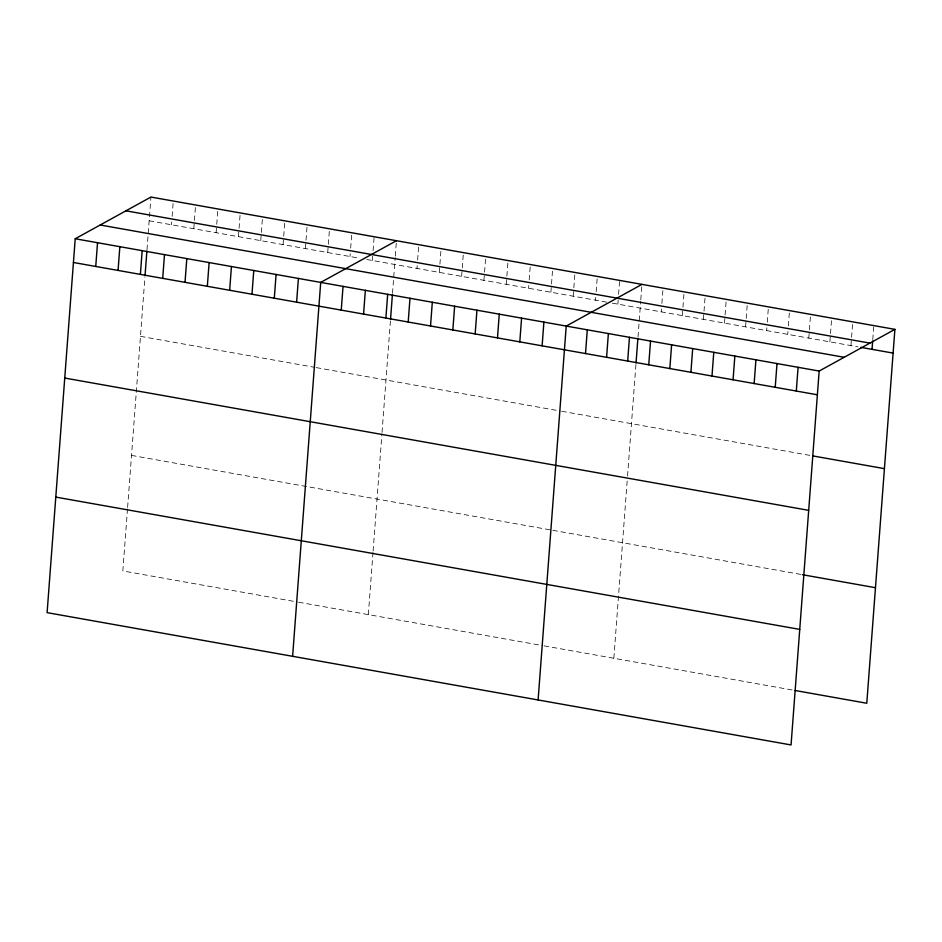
<?xml version="1.0" encoding="UTF-8"?>
<svg xmlns="http://www.w3.org/2000/svg" width="942" height="942" viewBox="0 0 942 942"><rect width="100%" height="100%" fill="white"/><g stroke="black" fill="none" stroke-linecap="round" stroke-linejoin="round"><path stroke-width="0.71" stroke-dasharray="4.71 3.53" d="M127.5 508.845L122.837 570.946L297.201 601.962M127.617 507.397L144.927 277.125M146.987 249.689L150.944 197.055M171.479 224.761L171.691 221.971M172.115 216.389L173.269 201.023M193.805 228.729L195.583 204.991M216.118 232.698L216.648 225.715M216.742 224.326L217.908 208.959M238.432 236.666L238.962 229.695M239.068 228.294L240.222 212.927M260.757 240.646L262.535 216.895M283.071 244.614L283.601 237.631M283.707 236.23L284.861 220.875M305.396 248.582L305.915 241.599M306.02 240.198L307.174 224.844M327.71 252.55L329.5 228.812M350.035 256.518L350.236 253.728M350.66 248.135L351.813 232.78M372.349 260.487L372.667 256.295M373.079 250.713L374.139 236.748M368.334 614.608L373.008 552.495M373.114 551.058L381.934 433.862M382.04 432.449L390.435 320.786M392.496 293.339L395.193 257.472M395.299 256.071L396.452 240.716M416.988 268.423L417.2 265.632M417.612 260.039L418.766 244.685M439.302 272.391L441.091 248.653M461.627 276.359L462.145 269.377M462.251 267.987L463.405 252.621M483.941 280.327L485.731 256.589M506.254 284.296L508.044 260.557M528.58 288.264L528.792 285.473M529.204 279.892L530.358 264.525M550.893 292.232L552.683 268.494M573.219 296.2L573.737 289.229M573.843 287.828L574.997 272.462M595.532 300.18L595.744 297.378M596.168 291.796L597.322 276.43M617.858 304.148L618.164 299.956M618.588 294.363L619.636 280.41M613.843 658.27L627.431 477.523M627.537 476.099L635.932 364.448M638.005 337L640.701 301.134M640.796 299.733L641.961 284.378M661.249 311.861L661.461 309.07M661.885 303.477L663.038 288.122M682.326 315.605L682.856 308.623M682.962 307.233L684.116 291.867M703.403 319.362L705.193 295.623M724.48 323.106L726.27 299.368M745.569 326.85L746.088 319.868M746.194 318.478L747.347 303.112M766.647 330.607L766.859 327.816M767.271 322.223L768.425 306.868M787.724 334.351L787.936 331.56M788.348 325.967L789.502 310.613M808.801 338.096L810.591 314.357M829.878 341.852L831.668 318.113M850.956 345.596L852.745 321.858M872.775 339.567L873.717 327.004M149.166 220.793L359.797 258.249M366.768 259.497L606.695 302.158M612.276 303.147L857.985 346.844M140.476 336.341L314.84 367.356M316.229 367.604L560.337 411.018M561.738 411.265L811.356 455.645M131.527 455.398L551.388 530.063M552.789 530.311L802.407 574.702M298.59 602.209L542.698 645.611M544.099 645.859L793.717 690.251"/><path stroke-width="1.41" d="M894.9 329.359L150.944 197.055L75.219 238.75L47.1 612.641L791.056 744.945L819.163 371.054L894.9 329.359L866.781 703.25L795.119 690.498M95.743 266.456L97.532 242.718M118.068 270.425L119.846 246.686M140.382 274.393L142.171 250.654M145.033 275.688L146.881 251.125M162.707 278.373L164.485 254.623M185.021 282.341L186.81 258.603M207.334 286.309L209.124 262.571M229.66 290.277L231.438 266.539M251.973 294.245L253.763 270.507M274.299 298.214L276.077 274.475M296.612 302.182L298.402 278.443M292.609 656.303L320.716 282.412L396.452 240.716M341.251 310.118L343.041 286.38M363.565 314.086L365.355 290.348M385.89 318.055L387.668 294.316M390.541 319.338L392.39 294.787M408.204 322.023L409.994 298.284M430.529 325.991L432.307 302.252M452.843 329.959L454.633 306.221M475.168 333.927L476.946 310.189M497.482 337.907L499.272 314.157M519.796 341.875L521.585 318.137M542.121 345.844L543.899 322.105M538.106 699.965L566.224 326.073L641.961 284.378M585.512 353.556L587.302 329.818M606.589 357.301L608.379 333.562M627.678 361.057L629.456 337.318M636.038 363L637.887 338.449M648.755 364.801L650.533 341.063M669.833 368.546L671.611 344.807M690.91 372.302L692.688 348.564M711.987 376.046L713.777 352.308M733.064 379.791L734.854 356.052M754.142 383.547L755.931 359.809M775.219 387.292L777.009 363.553M796.296 391.036L798.086 367.298M872.033 349.341L872.669 340.969M125.957 210.82L869.913 343.112M860.8 347.351L893.11 353.097M100.205 224.997L844.162 357.289M75.219 238.75L819.163 371.054M73.429 262.488L817.385 394.792M812.758 455.904L884.432 468.645M64.739 378.048L808.695 510.34M802.407 574.702L875.471 587.702M55.79 497.093L799.746 629.397"/></g></svg>
